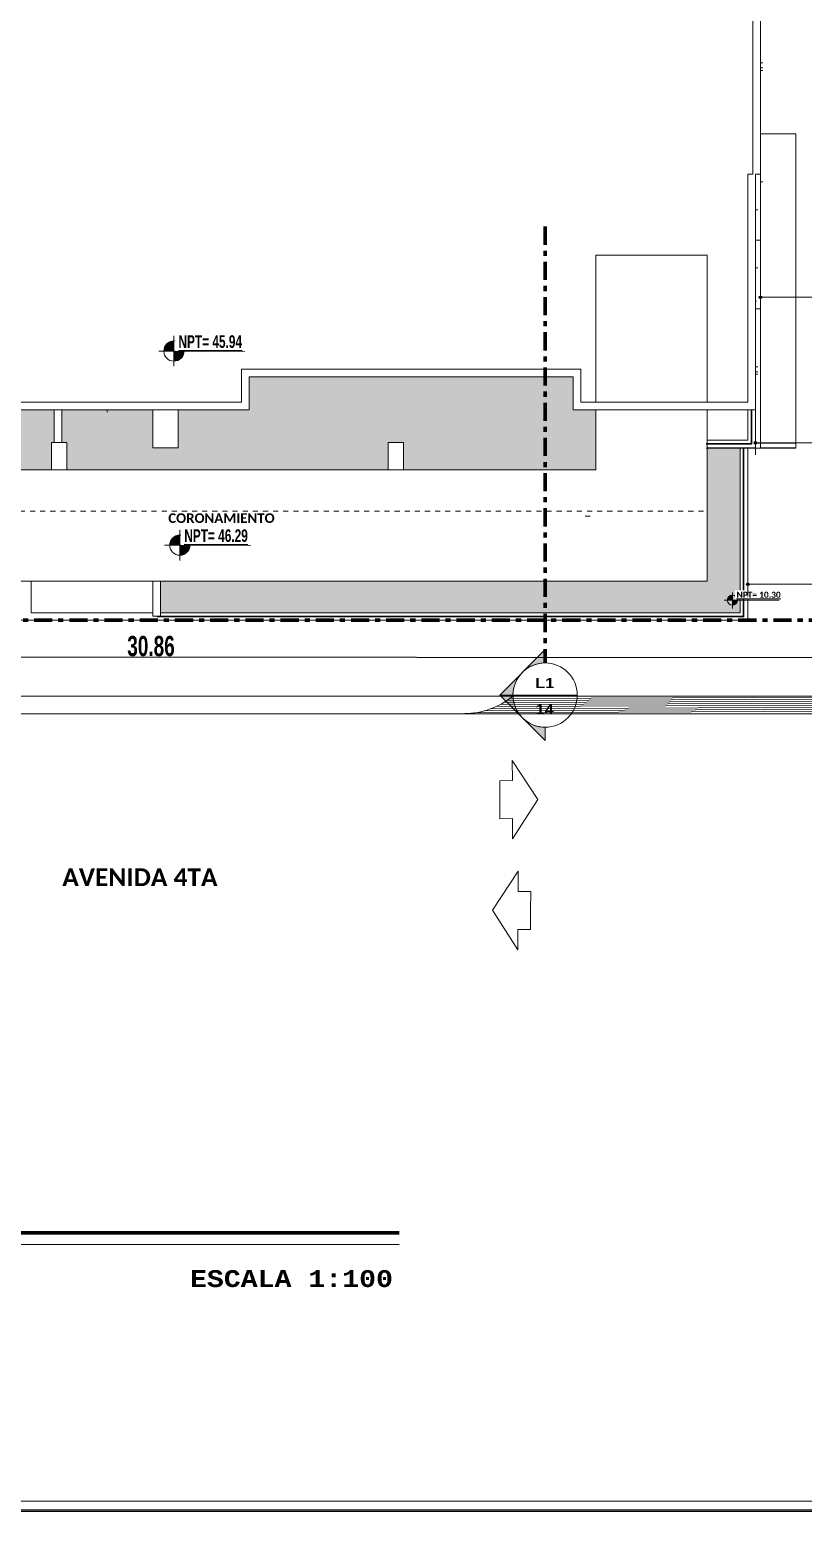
# Model space of a CAD drawing. Header units: metres. Extents: x -144 to 1000, y -717 to 29.
# Drawn here: x 927.81 to 943.09, y -589.13 to -559.86 of the extents above; entities that cross this region are included whole.
import ezdxf

# ---------------------------------------------------------------- set-up
doc = ezdxf.new("R2010")
doc.units = ezdxf.units.M
doc.linetypes.add('Basculante', pattern=[0.11625, 0.075, -0.04125])
doc.linetypes.add('Dash Dot 3_16_', pattern=[0.595313, 0.357187, -0.119063, 0, -0.119063])
doc.layers.get('0').update_dxf_attribs({"color": 1})
doc.layers.get('Defpoints').update_dxf_attribs({"color": 1})
for name, color, linetype, lineweight in [('A-ANNO-DIMS', 1, 'Continuous', 9), ('A-DETL', 1, 'Continuous', 9), ('A-DETL-GENF', 1, 'Continuous', 9), ('A-DETL-THIN', 1, 'Continuous', 9), ('A-FLOR', 2, 'Continuous', 9), ('A-FLOR-HRAL', 1, 'Continuous', 9), ('A-FLOR-PATT', 8, 'Continuous', 50), ('A-GLAZ', 1, 'Continuous', 9), ('A-WALL', 4, 'Continuous', 9), ('G-ANNO-DIMS', 1, 'Continuous', 9), ('G-ANNO-SYMB', 1, 'Continuous', 9), ('G-ANNO-TEXT', 2, 'Continuous', 9), ('G-ANNO-TTLB', 3, 'Continuous', 18), ('G-IMPT', 1, 'Continuous', 9), ('S-COLS', 7, 'Continuous', 9)]:
    doc.layers.add(name, color=color, linetype=linetype, lineweight=lineweight)
doc.layers.add('A-WALL-PATT', color=7, linetype='Continuous', lineweight=35, true_color=0x9c9c9c)
doc.styles.add('Arial Black', font='', dxfattribs={"height": 0.15})
doc.styles.add('Britannic Bold_B', font='', dxfattribs={"width": 0.7})
doc.styles.add('Britannic Bold_B_1', font='', dxfattribs={"width": 0.7, "height": 0.4})
doc.styles.add('Calibri_B', font='calibrib.ttf', dxfattribs={"height": 0.165})
doc.styles.add('Calibri_B_3', font='calibrib.ttf', dxfattribs={"height": 0.15})
doc.styles.add('Calibri_B_4', font='calibrib.ttf', dxfattribs={"height": 0.1125})
doc.styles.add('Courier New_B_8', font='courbd.ttf', dxfattribs={"height": 0.0035})
doc.styles.get('Arial Black').set_extended_font_data('Arial Black')
doc.styles.get('Britannic Bold_B').set_extended_font_data('Britannic Bold', bold=True)
doc.styles.get('Britannic Bold_B_1').set_extended_font_data('Britannic Bold', bold=True)
doc.dimstyles.new('LINDEROS', dxfattribs={"dimscale": 0.3048, "dimtxt": 0.406749, "dimasz": 0.393701, "dimexe": 0.328084, "dimexo": 0.0625, "dimgap": 0.032808, "dimtad": 1, "dimrnd": 0.01, "dimzin": 0, "dimdsep": 46, "dimtxsty": 'Britannic Bold_B_1', "dimblk1": 'DOTSMALL', "dimblk2": 'DOTSMALL', "dimsah": 1, "dimcen": 0.09, "dimazin": 0, "dimtfac": 1, "dimtdec": 4, "dimtix": 1, "dimtmove": 0, "dimatfit": 3, "dimfxl": 1.64042, "dimfxlon": 1, "dimtvp": 1, "dimtolj": 1, "dimtzin": 0, "dimarcsym": 2})

# ---------------------------------------------------------------- blocks, each defined once
blk = doc.blocks.new('tarjeta de nathalie 00')
at = {"layer": 'G-IMPT', "lineweight": 9}
h = blk.add_hatch(color=3, dxfattribs=at)
h.paths.add_polyline_path([(-145.23888, -717.38489), (-145.21019, -717.38489), (-145.21019, -716.89355), (-145.21019, -716.79934), (-145.23888, -716.79934), (-145.23888, -716.89379)])
h.paths.add_polyline_path([(-145.20996, -716.7991), (-145.20996, -717.3851), (-145.2392, -717.3851), (-145.2392, -716.7991)])
h.paths.add_polyline_path([(-145.23902, -717.3868), (-145.20826, -717.3868), (-145.20826, -716.7974), (-145.2392, -716.7974), (-146.09866, -716.7974), (-146.09866, -717.3868)])
h.paths.add_polyline_path([(-145.20795, -716.79707), (-145.20795, -717.3871), (-146.09898, -717.3871), (-146.09898, -716.79707)])
at = {"layer": 'G-ANNO-TTLB'}
blk.add_line((-145.23902, -717.3868), (-146.09866, -717.3868), dxfattribs=at)
at = {"layer": 'G-ANNO-TTLB', "color": 3}
for p, q in [((-145.20996, -717.3851), (-146.09696, -717.3851)), ((-146.09898, -717.3871), (-145.20795, -717.3871)), ((-146.09898, -717.38713), (-145.20795, -717.38713))]:
    blk.add_line(p, q, dxfattribs=at)
blk = doc.blocks.new('COLUMNAS - COLUMNAS-773079-Techo')
at = {"layer": 'S-COLS'}
for p, q in [((-12.089, 22.744), (-12.989, 22.744)), ((-12.989, 22.744), (-12.989, 22.244)), ((-12.089, 22.444), (-12.089, 22.744)), ((-4.989, 22.544), (-5.339, 22.544)), ((-4.989, 22.394), (-4.989, 22.544)), ((-12.989, 22.244), (-12.589, 22.244)), ((-13.189, 13.495), (-13.189, 12.944)), ((5.111, 12.944), (5.111, 13.495)), ((-13.189, 12.944), (-12.989, 12.944)), ((5.012, 12.944), (5.111, 12.944)), ((-12.989, 11.194), (-13.189, 11.194)), ((-13.189, 11.194), (-13.189, 10.644)), ((-12.989, 3.694), (-13.189, 3.694)), ((-13.189, 3.694), (-13.189, 2.794)), ((-5.489, 3.544), (-5.489, 2.794)), ((-4.989, 2.794), (-4.989, 3.544)), ((-13.189, 2.794), (-12.914, 2.794)), ((-5.489, 2.794), (-4.989, 2.794))]:
    blk.add_line(p, q, dxfattribs=at)
blk = doc.blocks.new('Barandilla - Barandilla-1033654-Techo')
at = {"layer": 'A-FLOR-HRAL', "color": 8, "true_color": 0x808080}
for p, q in [((6.169, -0.534), (6.169, 2.784)), ((6.181, 2.784), (6.181, -0.546)), ((-5.4, -0.546), (-5.4, -0.534)), ((-5.4, -0.534), (6.169, -0.534)), ((6.181, -0.546), (-5.4, -0.546)), ((6.169, -0.534), (6.181, -0.546))]:
    blk.add_line(p, q, dxfattribs=at)
blk = doc.blocks.new('Muros 2 - Muros 2-1258199-Techo')
at = {"layer": 'A-WALL', "color": 8, "true_color": 0x808080}
for p, q in [((-15.139, 10.645), (-15.739, 10.645)), ((-15.739, 10.645), (-15.739, 2.895)), ((6.511, 8.994), (7.212, 8.994)), ((6.511, 2.794), (6.511, 8.994)), ((7.212, 2.794), (7.212, 8.994)), ((6.511, 2.884), (6.511, 5.54)), ((-13.189, 3.045), (-13.289, 3.045)), ((-13.289, 3.045), (-13.289, 2.976)), ((-13.289, 2.964), (-13.289, 1.444)), ((-15.739, 2.895), (-15.139, 2.895)), ((-13.189, 1.544), (-13.189, 2.794)), ((5.436, 2.784), (7.212, 2.784)), ((6.411, 2.884), (7.212, 2.884)), ((6.511, 2.794), (7.212, 2.794)), ((7.212, 2.784), (7.212, 2.884)), ((-13.189, 1.544), (-12.914, 1.544)), ((-13.289, 1.444), (-12.914, 1.444))]:
    blk.add_line(p, q, dxfattribs=at)
blk = doc.blocks.new('Muros 3 - Muros 3-1260425-Techo')
at = {"layer": 'A-WALL'}
for p, q in [((-7.489, 2.359), (-7.489, 2.895)), ((-7.189, 2.895), (-7.489, 2.895)), ((-7.189, 2.895), (-7.189, 2.359)), ((-0.839, 2.359), (-0.839, 2.895)), ((-0.539, 2.895), (-0.839, 2.895)), ((-0.539, 2.895), (-0.539, 2.359))]:
    blk.add_line(p, q, dxfattribs=at)
blk = doc.blocks.new('Barandilla - Barandilla-1290636-Techo')
at = {"layer": 'A-FLOR-HRAL', "color": 8, "true_color": 0x808080}
for p, q in [((-15.055, 2.964), (-15.055, 7.494)), ((-15.043, 2.976), (-15.043, 7.494)), ((6.33, 3.539), (6.342, 3.539)), ((6.33, 3.539), (6.33, 2.875)), ((6.342, 3.539), (6.342, 2.863)), ((-15.055, 2.964), (-15.043, 2.976)), ((-13.189, 2.964), (-15.055, 2.964)), ((-13.189, 2.976), (-15.043, 2.976)), ((-13.165, 1.608), (-13.165, 2.794)), ((-13.153, 1.62), (-13.153, 2.794)), ((6.33, 2.875), (5.436, 2.875)), ((6.342, 2.863), (5.436, 2.863)), ((6.342, 2.863), (6.33, 2.875)), ((-13.165, 1.608), (-13.153, 1.62)), ((-12.914, 1.608), (-13.165, 1.608)), ((-12.914, 1.62), (-13.153, 1.62))]:
    blk.add_line(p, q, dxfattribs=at)
blk = doc.blocks.new('0_80 X 0_1 - 0_80 X 0_50-981123-Techo')
at = {"layer": 'A-GLAZ'}
blk.add_line((0, 0.125), (0, 0.075), dxfattribs=at)
blk = doc.blocks.new('0_80 X 0_1 - 0_80 X 0_50-V8-Techo')
at = {"layer": 'A-GLAZ'}
blk.add_line((0, 0.075), (0, 0.125), dxfattribs=at)
blk = doc.blocks.new('1_00 X 1_1 - _90 X 1_10-981104-Techo')
at = {"layer": 'A-GLAZ'}
blk.add_line((0, -0.075), (0, -0.125), dxfattribs=at)
blk = doc.blocks.new('1_40 X 1_1 - 1_80 X 1_10-1453896-Techo')
at = {"layer": 'A-GLAZ', "color": 8, "true_color": 0x808080}
blk.add_line((0, 0.075), (0, 0.125), dxfattribs=at)
blk = doc.blocks.new('Muros 8 - Muros 2-1526807-Techo')
at = {"layer": 'A-WALL'}
for p, q in [((-12.839, 6.594), (-10.714, 6.594)), ((-10.714, 6.594), (-10.714, 3.694)), ((3.236, 6.594), (5.436, 6.594)), ((3.236, 3.694), (3.236, 6.594)), ((5.436, 6.594), (5.436, 3.694)), ((-12.914, 0.159), (-12.914, 3.544)), ((-10.714, 3.544), (-10.714, 2.359)), ((3.236, 2.359), (3.236, 3.544)), ((5.436, 3.544), (5.436, 0.159)), ((-10.714, 2.359), (3.236, 2.359)), ((5.436, 0.159), (-12.914, 0.159))]:
    blk.add_line(p, q, dxfattribs=at)
blk = doc.blocks.new('0_80 X 0_1 - 0_80 X 0_50-V6-Techo')
at = {"layer": 'A-GLAZ'}
blk.add_line((0, -0.125), (0, -0.075), dxfattribs=at)
blk = doc.blocks.new('1_00 X 1_1 - _90 X 1_10-V17-Techo')
at = {"layer": 'A-GLAZ'}
blk.add_line((0, -0.075), (0, -0.125), dxfattribs=at)
blk = doc.blocks.new('1_40 X 1_1 - 1_20 X 1_10-1455317-Techo')
at = {"layer": 'A-GLAZ'}
blk.add_line((0, 0.075), (0, 0.125), dxfattribs=at)
blk = doc.blocks.new('flecha pq - flecha pq-1071007-Techo')
at = {"layer": 'A-DETL-GENF', "color": 8, "true_color": 0x808080}
for p, q in [((-0.344, -0.547), (-0.744, -0.547)), ((-0.744, -0.547), (0.031, -1.047)), ((0.031, -0.297), (-0.344, -0.297)), ((-0.344, -0.297), (-0.344, -0.547)), ((0.031, -0.297), (0.406, -0.297)), ((0.806, -0.547), (0.031, -1.047)), ((0.406, -0.297), (0.406, -0.547)), ((0.406, -0.547), (0.806, -0.547))]:
    blk.add_line(p, q, dxfattribs=at)
blk = doc.blocks.new('flecha pq - flecha pq-763177-Techo')
at = {"layer": 'A-DETL-GENF', "color": 8, "true_color": 0x808080}
for p, q in [((-0.744, 0.547), (0.031, 1.047)), ((0.806, 0.547), (0.031, 1.047)), ((-0.344, 0.547), (-0.744, 0.547)), ((-0.344, 0.297), (-0.344, 0.547)), ((0.031, 0.297), (-0.344, 0.297)), ((0.031, 0.297), (0.406, 0.297)), ((0.406, 0.297), (0.406, 0.547)), ((0.406, 0.547), (0.806, 0.547))]:
    blk.add_line(p, q, dxfattribs=at)
blk = doc.blocks.new('Sección - Section Head - Filled-232501-Techo')
at = {"layer": 'G-ANNO-SYMB'}
h = blk.add_hatch(color=256, dxfattribs=at)
edge = h.paths.add_edge_path()
edge.add_line((-0.01084, 0.00449), (-0.00635, 0.00898))
edge.add_line((-0.00635, 0.00898), (-0.00635, 0.00635))
edge.add_arc((-0.00635, 0), 0.00635, 90, 135)
h = blk.add_hatch(color=256, dxfattribs=at)
edge = h.paths.add_edge_path()
edge.add_arc((-0.00635, 0), 0.00635, 45, 90)
edge.add_line((-0.00635, 0.00635), (-0.00635, 0.00898))
edge.add_line((-0.00635, 0.00898), (-0.00186, 0.00449))
h = blk.add_hatch(color=256, dxfattribs=at)
edge = h.paths.add_edge_path()
edge.add_arc((-0.00635, 0), 0.00636, 137.9216, 180)
edge.add_line((-0.01271, 0), (-0.01533, 0))
edge.add_line((-0.01533, 0), (-0.01107, 0.00426))
h = blk.add_hatch(color=256, dxfattribs=at)
edge = h.paths.add_edge_path()
edge.add_line((-0.00163, 0.00426), (0.00263, 0))
edge.add_line((0.00263, 0), (0.00001, 0))
edge.add_arc((-0.00635, 0), 0.00636, 0, 42.0784)
at = {"layer": 'G-ANNO-SYMB', "lineweight": 18}
for p, q in [((-0.00635, 0.00898), (-0.01533, 0)), ((-0.00635, 0.00898), (-0.01084, 0.00449)), ((-0.00635, 0.00898), (0.00263, 0)), ((-0.00635, 0.00635), (-0.00635, 0.00898)), ((-0.00186, 0.00449), (-0.00635, 0.00898)), ((-0.00635, 0.00898), (-0.00635, 0.00635)), ((-0.01107, 0.00426), (-0.01533, 0)), ((0.00263, 0), (-0.00163, 0.00426)), ((-0.01533, 0), (-0.01271, 0)), ((0.00001, 0), (0.00263, 0)), ((-0.0127, 0), (-0.01533, 0)), ((0, 0), (0.00263, 0))]:
    blk.add_line(p, q, dxfattribs=at)
for radius, start, end in [(0.00635, 360, 180), (0.00635, 90, 135), (0.00635, 45, 90), (0.00636, 137.9216, 180), (0.00636, 0, 42.0784), (0.00635, 180, 360)]:
    blk.add_arc((-0.00635, 0), radius, start, end, dxfattribs=at)
blk = doc.blocks.new('Cotas de elevación - M_Cota de elevación - Destino rellenado-44836-Techo')
at = {"layer": 'G-ANNO-DIMS'}
h = blk.add_hatch(color=256, dxfattribs=at)
edge = h.paths.add_edge_path()
edge.add_line((0, 0), (-0.002, 0))
edge.add_arc((0, 0), 0.002, 90, 180, ccw=False)
edge.add_line((0, 0.002), (0, 0))
h = blk.add_hatch(color=256, dxfattribs=at)
edge = h.paths.add_edge_path()
edge.add_line((0, 0), (0.002, 0))
edge.add_arc((0, 0), 0.002, 270, 360, ccw=False)
edge.add_line((0, -0.002), (0, 0))
for p, q in [((0, -0.003), (0, 0.003)), ((-0.003, 0), (0.014, 0))]:
    blk.add_line(p, q, dxfattribs=at)
blk.add_circle((0, 0), 0.002, dxfattribs=at)
blk = doc.blocks.new('_DotSmall')
at = {"color": 0, "linetype": 'ByBlock', "const_width": 0.5}
blk.add_lwpolyline([(-0.0625, 0, 1), (0.0625, 0, 1)], format="xyb", close=True, dxfattribs=at)
blk = doc.blocks.new('*D522')
at = {"layer": 'A-ANNO-DIMS', "color": 0, "lineweight": -2, "transparency": 16777216}
for p, q in [((917.847, -514.85), (917.846, -515.431)), ((948.708, -514.874), (948.708, -515.455)), ((948.708, -515.355), (917.846, -515.331))]:
    blk.add_line(p, q, dxfattribs=at)
at = {"layer": 'Defpoints', "color": 0, "transparency": 16777216}
for p in [(917.847, -514.831), (948.708, -514.855), (917.846, -515.331)]:
    blk.add_point(p, dxfattribs=at)
at = {"layer": 'A-ANNO-DIMS', "color": 0, "lineweight": -2, "transparency": 16777216, "xscale": 0.12, "yscale": 0.12, "zscale": 0.12}
for p, rotation in [((917.846, -515.331), 179.9548110985128), ((948.708, -515.355), 359.9548110985128)]:
    blk.add_blockref('_DotSmall', p, dxfattribs=dict(at, rotation=rotation))
at = {"layer": 'A-ANNO-DIMS', "color": 0, "transparency": 16777216, "insert": (933.277, -515.126), "char_height": 0.4, "width": 1.40028, "attachment_point": 5, "rotation": 359.9548, "style": 'Britannic Bold_B_1'}
blk.add_mtext('\\A1;30.86', dxfattribs=at)
blk = doc.blocks.new('Cotas de elevación - COMODORO RIBADAVIA-627478-Techo')
at = {"layer": 'G-ANNO-DIMS'}
h = blk.add_hatch(color=256, dxfattribs=at)
edge = h.paths.add_edge_path()
edge.add_arc((0, 0), 0.001, 90, 180, ccw=False)
edge.add_line((0, 0.001), (0, 0))
edge.add_line((0, 0), (-0.001, 0))
h = blk.add_hatch(color=256, dxfattribs=at)
edge = h.paths.add_edge_path()
edge.add_line((0, -0.001), (0, 0))
edge.add_line((0, 0), (0.001, 0))
edge.add_arc((0, 0), 0.001, 270, 360, ccw=False)
for p, q in [((-0.00162, 0), (0.00922, 0)), ((-0.001, 0), (0, 0)), ((0, -0.00163), (0, 0.00153)), ((0, 0), (0, 0.001)), ((0.001, 0), (0, 0)), ((0, 0), (0, -0.001))]:
    blk.add_line(p, q, dxfattribs=at)
blk.add_circle((0, 0), 0.001, dxfattribs=at)
for start, end in [(90, 180), (270, 360)]:
    blk.add_arc((0, 0), 0.001, start, end, dxfattribs=at)
blk = doc.blocks.new('K')
at = {"layer": 'A-FLOR-PATT', "true_color": 0x808080, "transparency": 33554559}
h = blk.add_hatch(dxfattribs=at)
h.set_pattern_fill('FP_1', color=8, style=0, pattern_type=2)
h.set_pattern_definition([(270, (922.68674, -508.28473), (0.1016, 6e-18), []), (0, (922.68674, -508.28473), (0.2032, 0.2032), [0.1016, -0.7112]), (0, (922.71674, -508.30473), (0.2032, 0.2032), [0.00838, -0.03226, 0.00838, -0.76378]), (0, (922.71674, -509.07673), (0.2032, 0.2032), [0.00838, -0.03226, 0.00838, -0.76378]), (0, (922.78774, -508.69073), (0.2032, 0.2032), [0.1016, -0.7112]), (0, (922.81874, -508.67073), (0.2032, 0.2032), [0.00838, -0.03226, 0.00838, -0.76378]), (0, (922.81874, -508.71073), (0.2032, 0.2032), [0.00838, -0.03226, 0.00838, -0.76378])])
h.paths.add_polyline_path([(933.463, -514.465), (944.913, -514.465), (944.913, -511.217), (944.263, -511.217), (944.263, -513.841), (933.463, -513.841), (933.463, -514.465)])
h.paths.add_polyline_path([(920.415, -513.717), (925.913, -513.717), (925.913, -512.557), (925.513, -512.557), (925.513, -512.094), (925.204, -512.094), (925.204, -512.059), (925.201, -512.059), (925.201, -512.094), (923.802, -512.094), (923.802, -512.059), (923.748, -512.059), (923.748, -511.979), (923.802, -511.979), (923.802, -511.487), (923.748, -511.487), (923.748, -511.407), (923.802, -511.407), (923.803, -511.374), (925.201, -511.374), (925.201, -511.407), (925.204, -511.407), (925.204, -511.374), (925.513, -511.374), (925.513, -511.207), (924.113, -511.207), (924.113, -511.106), (923.063, -511.106), (923.063, -504.501), (920.415, -513.715)])
h.paths.add_polyline_path([(924.627, -513.533), (923.801, -513.533), (923.801, -513.498), (923.747, -513.498), (923.747, -513.418), (923.801, -513.418), (923.801, -512.926), (923.747, -512.926), (923.747, -512.846), (923.801, -512.846), (923.801, -512.813), (925.199, -512.813), (925.199, -512.846), (925.202, -512.846), (925.202, -512.813), (925.637, -512.813), (925.637, -512.846), (925.652, -512.846), (925.652, -512.926), (925.637, -512.926), (925.637, -513.418), (925.651, -513.418), (925.651, -513.498), (925.637, -513.498), (925.637, -513.533), (925.202, -513.533), (925.202, -513.498), (925.199, -513.498), (925.199, -513.533), (924.635, -513.533)])
h.paths.add_polyline_path([(922.616, -513.465), (922.575, -513.424), (922.577, -513.421), (922.591, -513.404), (922.877, -513.12), (922.88, -513.119), (922.921, -513.159), (922.917, -513.166), (922.905, -513.179), (922.619, -513.463), (922.617, -513.464)])
h.paths.add_polyline_path([(921.975, -513.465), (921.968, -513.46), (921.955, -513.448), (921.671, -513.163), (921.67, -513.159), (921.71, -513.118), (921.713, -513.12), (921.73, -513.135), (922.014, -513.421), (922.016, -513.424), (921.975, -513.464)])
h.paths.add_polyline_path([(925.202, -513.418), (925.202, -512.926), (925.199, -512.926), (925.199, -513.418)])
h.paths.add_polyline_path([(922.574, -513.405), (922.56, -513.404), (922.549, -513.398), (922.421, -513.269), (922.388, -513.279), (922.314, -513.288), (922.24, -513.285), (922.168, -513.271), (922.041, -513.398), (922.03, -513.405), (922.016, -513.404), (922.005, -513.398), (921.736, -513.129), (921.729, -513.117), (921.73, -513.104), (921.736, -513.093), (921.864, -512.965), (921.849, -512.894), (921.846, -512.82), (921.855, -512.746), (921.865, -512.713), (921.736, -512.585), (921.73, -512.573), (921.73, -512.559), (921.736, -512.549), (922.006, -512.279), (922.017, -512.273), (922.031, -512.273), (922.041, -512.279), (922.17, -512.408), (922.203, -512.398), (922.277, -512.389), (922.351, -512.392), (922.423, -512.406), (922.549, -512.28), (922.561, -512.273), (922.575, -512.274), (922.585, -512.28), (922.855, -512.549), (922.861, -512.56), (922.861, -512.574), (922.855, -512.585), (922.727, -512.712), (922.742, -512.783), (922.745, -512.857), (922.736, -512.931), (922.726, -512.964), (922.855, -513.093), (922.861, -513.104), (922.86, -513.119), (922.855, -513.129), (922.585, -513.398), (922.574, -513.404)])
h.paths.add_polyline_path([(922.88, -512.559), (922.877, -512.557), (922.861, -512.543), (922.577, -512.257), (922.575, -512.254), (922.616, -512.213), (922.623, -512.217), (922.636, -512.229), (922.92, -512.515), (922.921, -512.519), (922.881, -512.558)])
h.paths.add_polyline_path([(921.71, -512.559), (921.669, -512.518), (921.674, -512.511), (921.686, -512.499), (921.972, -512.214), (921.975, -512.213), (922.016, -512.254), (922.014, -512.257), (921.999, -512.273), (921.713, -512.557), (921.713, -512.558)])
h.paths.add_polyline_path([(925.204, -511.979), (925.204, -511.487), (925.201, -511.487), (925.201, -511.979)])
h.paths.add_polyline_path([(922.62, -511.733), (922.58, -511.692), (922.581, -511.689), (922.596, -511.672), (922.882, -511.388), (922.885, -511.386), (922.926, -511.427), (922.921, -511.434), (922.909, -511.447), (922.624, -511.731), (922.622, -511.732)])
h.paths.add_polyline_path([(921.979, -511.733), (921.972, -511.728), (921.96, -511.716), (921.675, -511.43), (921.674, -511.427), (921.715, -511.386), (921.718, -511.388), (921.734, -511.403), (922.018, -511.688), (922.02, -511.692), (921.98, -511.732)])
h.paths.add_polyline_path([(922.565, -511.673), (922.554, -511.666), (922.425, -511.537), (922.392, -511.547), (922.318, -511.556), (922.244, -511.553), (922.173, -511.539), (922.046, -511.666), (922.035, -511.672), (922.02, -511.672), (922.01, -511.666), (921.741, -511.396), (921.734, -511.385), (921.734, -511.371), (921.741, -511.361), (921.868, -511.233), (921.853, -511.162), (921.85, -511.088), (921.859, -511.014), (921.869, -510.981), (921.741, -510.853), (921.734, -510.841), (921.735, -510.827), (921.741, -510.817), (922.01, -510.547), (922.021, -510.541), (922.035, -510.541), (922.046, -510.547), (922.175, -510.676), (922.208, -510.666), (922.281, -510.657), (922.356, -510.66), (922.427, -510.674), (922.554, -510.547), (922.565, -510.541), (922.58, -510.542), (922.59, -510.547), (922.859, -510.817), (922.866, -510.828), (922.865, -510.842), (922.859, -510.853), (922.732, -510.98), (922.746, -511.051), (922.749, -511.125), (922.74, -511.199), (922.73, -511.232), (922.859, -511.361), (922.866, -511.372), (922.865, -511.386), (922.859, -511.397), (922.59, -511.666), (922.578, -511.673)])
h.paths.add_polyline_path([(922.885, -510.827), (922.882, -510.825), (922.865, -510.811), (922.581, -510.525), (922.58, -510.522), (922.621, -510.481), (922.627, -510.485), (922.64, -510.497), (922.924, -510.783), (922.925, -510.787), (922.895, -510.817)])
h.paths.add_polyline_path([(921.715, -510.827), (921.674, -510.786), (921.679, -510.779), (921.69, -510.766), (921.976, -510.482), (921.98, -510.481), (922.02, -510.522), (922.019, -510.525), (922.004, -510.541), (921.718, -510.825), (921.717, -510.826)])
h = blk.add_hatch(dxfattribs=at)
h.set_pattern_fill('FP_3', color=8, style=0, pattern_type=2)
h.set_pattern_definition([(0, (934.77374, -511.03573), (0, 0.1016), []), (90, (934.77374, -511.03573), (-0.2032, 0.2032), [0.1016, -0.7112]), (90, (934.79374, -511.00573), (-0.2032, 0.2032), [0.00838, -0.03226, 0.00838, -0.76378]), (90, (935.56574, -511.00573), (-0.2032, 0.2032), [0.00838, -0.03226, 0.00838, -0.76378]), (90, (935.17974, -510.93473), (-0.2032, 0.2032), [0.1016, -0.7112]), (90, (935.15974, -510.90373), (-0.2032, 0.2032), [0.00838, -0.03226, 0.00838, -0.76378]), (90, (935.19974, -510.90373), (-0.2032, 0.2032), [0.00838, -0.03226, 0.00838, -0.76378])])
h.paths.add_polyline_path([(925.891, -512.307), (925.913, -512.307), (925.913, -511.207), (925.763, -511.207), (925.763, -512.307)])
h.paths.add_polyline_path([(938.958, -511.641), (942.063, -511.641), (942.063, -510.457), (941.613, -510.457), (941.613, -509.807), (935.213, -509.807), (935.213, -510.457), (933.813, -510.457), (933.813, -511.207), (933.313, -511.207), (933.313, -510.457), (931.513, -510.457), (931.513, -511.106), (931.613, -511.106), (931.613, -511.641), (937.963, -511.641), (937.963, -511.106), (938.263, -511.106), (938.263, -511.641), (938.414, -511.641)])
h.paths.add_polyline_path([(928.168, -511.641), (931.313, -511.641), (931.313, -511.106), (931.363, -511.106), (931.363, -510.457), (928.113, -510.457), (928.113, -511.641)])
at = {"layer": 'A-DETL', "color": 253, "true_color": 0xb6b6b6}
for p, q in [((944.907, -511.207), (944.987, -511.207)), ((941.848, -512.557), (941.948, -512.557)), ((941.867, -514.615), (941.947, -514.615)), ((944.907, -514.615), (944.987, -514.615))]:
    blk.add_line(p, q, dxfattribs=at)
at = {"layer": 'A-DETL', "color": 9, "linetype": 'Basculante', "true_color": 0xc0c0c0}
blk.add_line((925.888, -512.457), (944.238, -512.457), dxfattribs=at)
at = {"layer": 'A-DETL', "color": 7, "linetype": 'Dash Dot 3_16_', "lineweight": 70}
blk.add_line((948.709, -514.615), (917.847, -514.615), dxfattribs=at)
at = {"layer": 'A-DETL', "color": 8, "true_color": 0x808080}
for p, q in [((947.819, -516.166), (940.306, -516.198)), ((947.767, -516.126), (940.363, -516.158)), ((948.305, -516.404), (939.674, -516.441)), ((948.185, -516.365), (939.869, -516.4)), ((948.087, -516.324), (939.993, -516.36)), ((948.007, -516.285), (940.091, -516.319)), ((947.937, -516.245), (940.172, -516.279)), ((947.875, -516.205), (940.243, -516.239))]:
    blk.add_line(p, q, dxfattribs=at)
at = {"layer": 'A-DETL-THIN', "color": 8, "true_color": 0x808080}
for p, q in [((917.433, -516.111), (949.966, -516.111)), ((917.433, -516.461), (949.966, -516.461))]:
    blk.add_line(p, q, dxfattribs=at)
blk.add_arc((939.466, -514.956), 1.5, 270.25, 309.6325, dxfattribs=at)
at = {"layer": 'A-FLOR', "color": 8, "true_color": 0x808080}
for p, q in [((933.313, -511.207), (933.313, -510.457)), ((930.913, -513.841), (930.913, -514.465))]:
    blk.add_line(p, q, dxfattribs=at)
at = {"layer": 'A-WALL'}
for p, q in [((945.163, -505.806), (945.163, -502.407)), ((945.313, -502.257), (945.313, -508.461)), ((945.063, -510.307), (945.063, -505.806)), ((945.163, -505.806), (945.063, -505.806)), ((945.313, -505.806), (945.213, -505.806)), ((945.213, -505.806), (945.213, -511.207)), ((945.213, -507.107), (945.313, -507.107)), ((945.213, -508.311), (945.238, -508.311)), ((945.313, -508.461), (945.213, -508.461)), ((935.063, -509.657), (941.763, -509.657)), ((935.063, -510.307), (935.063, -509.657)), ((941.763, -509.657), (941.763, -510.307)), ((941.613, -509.807), (935.213, -509.807)), ((935.213, -509.807), (935.213, -510.457)), ((941.613, -510.457), (941.613, -509.807)), ((925.963, -510.307), (935.063, -510.307)), ((941.763, -510.307), (945.063, -510.307)), ((935.213, -510.457), (925.813, -510.457)), ((945.213, -510.457), (941.613, -510.457))]:
    blk.add_line(p, q, dxfattribs=at)
at = {"layer": 'A-WALL', "color": 8, "true_color": 0x808080}
for p, q in [((931.363, -511.106), (931.363, -510.457)), ((931.513, -510.457), (931.513, -511.106)), ((945.063, -511.057), (945.063, -510.457)), ((931.513, -511.106), (931.363, -511.106)), ((944.263, -511.057), (945.063, -511.057)), ((945.213, -511.207), (944.263, -511.207)), ((944.913, -514.465), (944.913, -511.217)), ((945.063, -511.217), (945.063, -514.615)), ((930.913, -513.841), (930.913, -514.465)), ((933.313, -514.535), (933.313, -513.841)), ((933.463, -513.841), (933.463, -514.535)), ((945.063, -514.615), (920, -514.615)), ((930.913, -514.465), (933.313, -514.465)), ((933.463, -514.535), (933.313, -514.535)), ((933.463, -514.465), (944.913, -514.465))]:
    blk.add_line(p, q, dxfattribs=at)
at = {"layer": 'G-ANNO-SYMB', "linetype": 'Dash Dot 3_16_', "lineweight": 70}
blk.add_line((941.061, -506.841), (941.061, -515.457), dxfattribs=at)
at = {"layer": 'G-ANNO-SYMB', "lineweight": 18}
blk.add_line((940.426, -516.092), (941.696, -516.092), dxfattribs=at)
at = {"layer": 'A-DETL-GENF', "color": 8, "true_color": 0x808080}
for name, p, rotation in [('flecha pq - flecha pq-1071007-Techo', (939.869, -518.19), 90.24998812027091), ('flecha pq - flecha pq-763177-Techo', (941.07, -520.379), 89.69998812015183)]:
    blk.add_blockref(name, p, dxfattribs=dict(at, rotation=rotation))
at = {"layer": 'A-FLOR-HRAL', "color": 8, "true_color": 0x808080}
for name in ['Barandilla - Barandilla-1290636-Techo', 'Barandilla - Barandilla-1033654-Techo']:
    blk.add_blockref(name, (938.802, -514.001), dxfattribs=at)
at = {"layer": 'A-GLAZ'}
for name, p, rotation in [('0_80 X 0_1 - 0_80 X 0_50-981123-Techo', (945.238, -503.607), 270), ('0_80 X 0_1 - 0_80 X 0_50-V8-Techo', (945.238, -503.607), 270), ('0_80 X 0_1 - 0_80 X 0_50-V6-Techo', (945.238, -503.607), 90), ('0_80 X 0_1 - 0_80 X 0_50-V6-Techo', (945.238, -503.607), 90), ('0_80 X 0_1 - 0_80 X 0_50-V6-Techo', (945.238, -503.607), 90), ('0_80 X 0_1 - 0_80 X 0_50-V6-Techo', (945.238, -503.607), 90), ('0_80 X 0_1 - 0_80 X 0_50-V6-Techo', (945.238, -503.707), 90), ('0_80 X 0_1 - 0_80 X 0_50-V6-Techo', (945.238, -503.707), 90), ('0_80 X 0_1 - 0_80 X 0_50-V6-Techo', (945.238, -503.707), 90), ('0_80 X 0_1 - 0_80 X 0_50-V6-Techo', (945.238, -503.707), 90), ('0_80 X 0_1 - 0_80 X 0_50-V8-Techo', (945.238, -503.757), 270.0000000000001), ('0_80 X 0_1 - 0_80 X 0_50-V8-Techo', (945.238, -505.957), 270), ('1_40 X 1_1 - 1_20 X 1_10-1455317-Techo', (945.138, -506.506), 270.0000000000001), ('1_00 X 1_1 - _90 X 1_10-981104-Techo', (945.138, -507.657), 90), ('1_00 X 1_1 - _90 X 1_10-981104-Techo', (945.138, -507.657), 90), ('1_00 X 1_1 - _90 X 1_10-981104-Techo', (945.138, -507.657), 90), ('1_00 X 1_1 - _90 X 1_10-981104-Techo', (945.138, -507.657), 90), ('1_00 X 1_1 - _90 X 1_10-V17-Techo', (945.138, -507.657), 90), ('1_40 X 1_1 - 1_20 X 1_10-1455317-Techo', (945.138, -509.607), 270.0000000000001), ('1_00 X 1_1 - _90 X 1_10-981104-Techo', (945.138, -509.708), 90), ('1_00 X 1_1 - _90 X 1_10-981104-Techo', (945.138, -509.708), 90), ('1_00 X 1_1 - _90 X 1_10-981104-Techo', (945.138, -509.708), 90), ('1_00 X 1_1 - _90 X 1_10-981104-Techo', (945.138, -509.708), 90), ('1_00 X 1_1 - _90 X 1_10-981104-Techo', (945.138, -509.757), 90), ('1_00 X 1_1 - _90 X 1_10-981104-Techo', (945.138, -509.757), 90), ('1_00 X 1_1 - _90 X 1_10-981104-Techo', (945.138, -509.757), 90), ('1_00 X 1_1 - _90 X 1_10-981104-Techo', (945.138, -509.757), 90), ('1_00 X 1_1 - _90 X 1_10-V17-Techo', (945.138, -509.757), 90), ('1_00 X 1_1 - _90 X 1_10-V17-Techo', (945.138, -509.757), 90)]:
    blk.add_blockref(name, p, dxfattribs=dict(at, rotation=rotation))
at = {"layer": 'A-GLAZ', "color": 8, "true_color": 0x808080, "rotation": 180}
blk.add_blockref('1_40 X 1_1 - 1_80 X 1_10-1453896-Techo', (932.413, -510.382), dxfattribs=at)
at = {"layer": 'A-WALL', "color": 8, "true_color": 0x808080}
blk.add_blockref('Muros 2 - Muros 2-1258199-Techo', (938.802, -514.001), dxfattribs=at)
at = {"layer": 'A-WALL'}
for name, p in [('Muros 8 - Muros 2-1526807-Techo', (938.827, -514.001)), ('Muros 3 - Muros 3-1260425-Techo', (938.802, -514.001))]:
    blk.add_blockref(name, p, dxfattribs=at)
at = {"layer": 'G-ANNO-DIMS', "xscale": 99.99999999999993, "yscale": 99.99999999999993, "zscale": 99.99999999999993}
for name, p in [('Cotas de elevación - M_Cota de elevación - Destino rellenado-44836-Techo', (933.73, -509.298)), ('Cotas de elevación - M_Cota de elevación - Destino rellenado-44836-Techo', (933.846, -513.131)), ('Cotas de elevación - COMODORO RIBADAVIA-627478-Techo', (944.758, -514.217))]:
    blk.add_blockref(name, p, dxfattribs=at)
at = {"layer": 'G-ANNO-SYMB', "lineweight": 18, "xscale": 99.99999999999993, "yscale": 99.99999999999993, "zscale": 99.99999999999993, "rotation": 89.99999999999937}
blk.add_blockref('Sección - Section Head - Filled-232501-Techo', (941.061, -515.457), dxfattribs=at)
at = {"layer": 'S-COLS'}
blk.add_blockref('COLUMNAS - COLUMNAS-773079-Techo', (938.802, -514.001), dxfattribs=at)
at = {"layer": 'G-ANNO-SYMB', "char_height": 0.2, "width": 0.46498, "attachment_point": 1, "style": 'Arial Black'}
for s, insert in [('L1', (940.868, -515.755)), ('14', (940.874, -516.275))]:
    blk.add_mtext(s, dxfattribs=dict(at, insert=insert))
at = {"layer": 'G-ANNO-TEXT', "color": 8, "true_color": 0x808080, "insert": (931.525, -519.514), "char_height": 0.35, "width": 3.76793, "attachment_point": 1, "style": 'Calibri_B_4', "bg_fill": 3, "box_fill_scale": 1.25, "bg_fill_color": 256, "bg_fill_true_color": 13158600, "bg_fill_transparency": 0}
blk.add_mtext('AVENIDA 4TA', dxfattribs=at)
at = {"layer": 'A-ANNO-DIMS', "color": 5, "true_color": 0x0000ff}
dim = blk.add_linear_dim(base=(917.846, -515.331), p1=(948.708, -514.855), p2=(917.847, -514.831), angle=359.9548, dimstyle='LINDEROS', override={"dimpost": '<>', "dimfxl": 30.861914}, dxfattribs=at)
dim.commit()
dim.dimension.update_dxf_attribs({"geometry": '*D522', "text_midpoint": (933.277, -515.126)})
at = {"layer": 'G-ANNO-DIMS', "attachment_point": 1, "bg_fill": 3, "box_fill_scale": 1.25, "bg_fill_color": 256, "bg_fill_true_color": 13158600, "bg_fill_transparency": 0}
for s, insert, char_height, width, line_spacing_factor, style in [('\\LNPT= 45.94', (933.819, -508.986), 0.25, 2.37942, 1.000203, 'Britannic Bold_B'), ('\\LNPT= 46.29', (933.934, -512.818), 0.25, 2.37942, 1.000203, 'Britannic Bold_B'), ('\\LNPT= 10.30', (944.842, -514.05), 0.12, 1.06809, 1.158048, 'Calibri_B_3')]:
    blk.add_mtext(s, dxfattribs=dict(at, insert=insert, char_height=char_height, width=width, line_spacing_factor=line_spacing_factor, style=style))
at = {"layer": 'G-ANNO-TEXT', "insert": (933.618, -512.502), "char_height": 0.19, "width": 3.0881, "attachment_point": 1, "style": 'Calibri_B'}
blk.add_mtext('CORONAMIENTO', dxfattribs=at)

msp = doc.modelspace()

# ---------------------------------------------------------------- block references
at = {"xscale": 99.43160266323505, "yscale": 99.43160266323505, "zscale": 99.43160266323505}
msp.add_blockref('tarjeta de nathalie 00', (15438.631, 70741.827), dxfattribs=at)

# ---------------------------------------------------------------- next in the draw order: linework, layer by layer
at = {"layer": 'A-DETL', "lineweight": 100, "ltscale": 100}
msp.add_line((915.028, -583.626), (935.11, -583.626), dxfattribs=at)
at = {"layer": 'A-DETL-THIN', "lineweight": 18}
msp.add_line((915.028, -583.857), (935.11, -583.857), dxfattribs=at)

# ---------------------------------------------------------------- next in the draw order: block references
at = {"color": 3}
msp.add_blockref('K', (-3.066, -56.913), dxfattribs=at)

# ---------------------------------------------------------------- next in the draw order: texts
at = {"layer": 'G-ANNO-TEXT', "style": 'Courier New_B_8'}
msp.add_text('ESCALA 1:100', height=0.3333, dxfattribs=at).set_placement((930.981, -584.695))

# ---------------------------------------------------------------- next in the draw order: hatches: boundary and pattern name
at = {"layer": 'A-ANNO-DIMS', "lineweight": 25, "true_color": 0x0000ff}
h = msp.add_hatch(color=5, dxfattribs=at)
edge = h.paths.add_edge_path()
edge.add_arc((942.247, -565.149), 0.025, 0, 360)
h = msp.add_hatch(color=5, dxfattribs=at)
edge = h.paths.add_edge_path()
edge.add_arc((942.147, -568.022), 0.025, 0, 360)
h = msp.add_hatch(color=5, dxfattribs=at)
edge = h.paths.add_edge_path()
edge.add_arc((941.997, -570.816), 0.025, 0, 360)

# ---------------------------------------------------------------- next in the draw order: linework, layer by layer
at = {"layer": 'A-ANNO-DIMS', "color": 5, "true_color": 0x0000ff}
for p, q in [((942.247, -565.149), (942.247, -564.909)), ((942.247, -565.149), (945.097, -565.149)), ((942.247, -565.149), (942.247, -565.389)), ((942.147, -568.022), (942.147, -567.782)), ((942.147, -568.022), (945.331, -568.022)), ((942.147, -568.022), (942.147, -568.262)), ((941.997, -570.816), (941.997, -570.576)), ((941.997, -570.816), (945.6, -570.816)), ((941.997, -570.816), (941.997, -571.056))]:
    msp.add_line(p, q, dxfattribs=at)
at = {"layer": 'A-ANNO-DIMS', "color": 5, "lineweight": 25, "true_color": 0x0000ff}
for centre in [(942.247, -565.149), (942.147, -568.022), (941.997, -570.816)]:
    msp.add_circle(centre, 0.025, dxfattribs=at)
at = {"layer": 'A-WALL-PATT', "color": 8, "lineweight": 5, "true_color": 0x727272}
msp.add_line((942.246, -565.224), (942.246, -565.374), dxfattribs=at)

doc.saveas('drawing.dxf')
